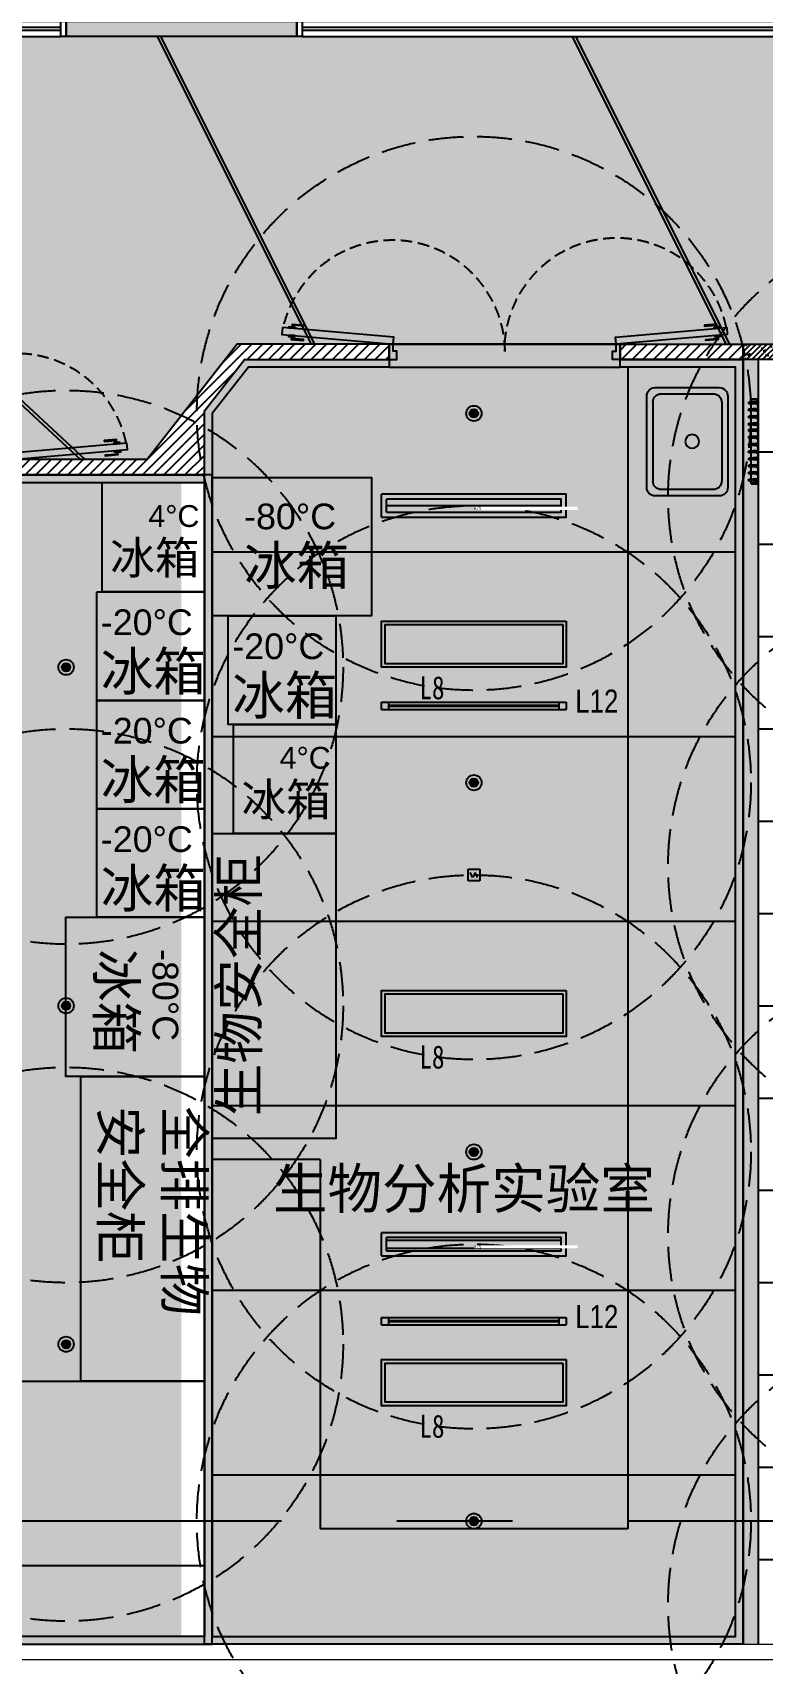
# Model space of a CAD drawing. Header units: millimetres. Extents: x -79903 to 358239, y -413462 to -100990.
# Drawn here: x 4505 to 9246, y -208742 to -198142 of the extents above; entities that cross this region are included whole.
import ezdxf
from ezdxf.enums import TextEntityAlignment as Align

# ---------------------------------------------------------------- set-up
doc = ezdxf.new("R2018")
doc.units = ezdxf.units.MM
doc.header["$LTSCALE"] = 300
for name, pattern in [('CENTER', [2, 1.25, -0.25, 0.25, -0.25]), ('DASH', [0.35, 0.25, -0.1]), ('DASHED', [19.05, 12.7, -6.35]), ('DASHED2', [0.375, 0.25, -0.125])]:
    doc.linetypes.add(name, pattern=pattern)
doc.layers.get('DEFPOINTS').update_dxf_attribs({"color": 250})
for name, color, linetype in [('A—墙体-填充', 8, 'Continuous'), ('A—轴线', 1, 'CENTER'), ('C-LTN-TEXT', 161, 'Continuous'), ('C—平顶—喷淋', 5, 'Continuous'), ('C—平顶—填充01(线状)', 8, 'Continuous'), ('C—平顶—暖通', 47, 'Continuous'), ('C—平顶—灯具', 1, 'Continuous'), ('C—平顶—烟感 温感', 127, 'Continuous'), ('C—平顶—轮廓线', 4, 'Continuous'), ('F—地坪—hatch', 8, 'Continuous'), ('F—地坪—分格', 5, 'Continuous'), ('I—文字—房间名称', 40, 'Continuous'), ('K轲禹-实验家具', 140, 'Continuous'), ('P—平面—门', 1, 'Continuous'), ('P—隔墙—玻璃（到顶）', 4, 'Continuous'), ('P—隔墙—石膏板墙（到顶）', 2, 'Continuous'), ('WALL', 7, 'Continuous')]:
    doc.layers.add(name, color=color, linetype=linetype)
doc.layers.add('Q-11 建筑幕墙', color=60, linetype='Continuous', lineweight=0)
doc.styles.get("Standard").update_dxf_attribs({"font": 'arial.ttf'})
doc.styles.add('黑体', font='simhei.ttf', dxfattribs={"width": 0.8})
pattern_1 = [(45, (0, 0), (-17.6776695, 17.6776695), []), (50, (0, 0), (182.18467, -15.93909), [19.05, -209.55]), (355, (0, 0), (-35.24283, 191.05664), [15.24, -167.64]), (100.451, (15.18, -1.33), (146.9425, 175.11669), [16.19, -178.09]), (46.1842, (0, 50.8), (271.07904, -42.04233), [28.575, -314.325]), (96.6356, (22.6, 47.3), (237.40423, 247.42556), [24.285, -267.135]), (351.184, (0, 50.8), (237.4046, 247.4251), [22.86, -251.46]), (21, (25.4, 38.1), (151.61488, -102.26552), [19.05, -209.55]), (326, (25.4, 38.1), (61.80203, 184.18797), [15.24, -167.64]), (71.4514, (38.03, 29.58), (213.41649, 81.92286), [16.19, -178.09]), (37.5, (0, 0), (3.088603, 84.555039), [0, -165.608, 0, -170.18, 0, -168.275]), (7.5, (0, 0), (66.819663, 100.180575), [0, -97.028, 0, -161.798, 0, -64.135]), (327.5, (-56.64, 0), (135.590595, -5.728744), [0, -63.5, 0, -198.12, 0, -262.89]), (317.5, (-82.04, 0), (148.12918, 25.42649), [0, -82.55, 0, -131.572, 0, -186.69])]
pattern_2 = [(333.435, (350, 475), (-500.00023, 6e-07), [55.9015, -1062.135]), (0, (362.5, 350), (0, 500), [25, -475]), (0, (337.5, 312.5), (0, 500), [75, -425]), (0, (337.5, 50), (0, 500), [75, -425]), (0, (362.5, 87.5), (0, 500), [25, -475]), (333.435, (350, 225), (-500.00023, 6e-07), [55.9015, -1062.135]), (0, (350, 387.5), (0, 500), [50, -450]), (0, (350, 262.5), (0, 500), [50, -450]), (0, (350, 137.5), (0, 500), [50, -450]), (0, (350, 12.5), (0, 500), [50, -450]), (153.435, (312.5, 275), (-500.00023, 6e-07), [55.9015, -1062.135]), (0, (87.5, 275), (0, 500), [75, -425]), (0, (87.5, 25), (0, 500), [75, -425]), (333.435, (100, 175), (-500.00023, 6e-07), [55.9015, -1062.135]), (180, (150, 237.5), (-6e-14, -500), [50, -450]), (180, (150, 112.5), (-6e-14, -500), [50, -450]), (18.4349, (25, 75), (-500.00021, -5e-05), [39.5284, -1541.615]), (0, (112.5, 62.5), (0, 500), [25, -475]), (45, (75, 150), (-500.00015, 0), [35.3554, -671.75]), (18.4349, (25, 200), (-500.00021, -5e-05), [39.5284, -1541.615]), (153.435, (225, 75), (-500.00023, 6e-07), [55.9015, -1062.135]), (153.435, (312.5, 25), (-500.00023, 6e-07), [55.9015, -1062.135]), (45, (150, 150), (0, 500.00015), [35.3554, -671.75]), (153.435, (225, 200), (-500.00023, 6e-07), [55.9015, -1062.135]), (153.435, (312.5, 150), (-500.00023, 6e-07), [55.9015, -1062.135]), (45, (325, 200), (-500.00015, 0), [35.3554, -671.75]), (333.435, (100, 425), (-500.00023, 6e-07), [55.9015, -1062.135]), (180, (150, 487.5), (-6e-14, -500), [50, -450]), (180, (150, 362.5), (-6e-14, -500), [50, -450]), (18.4349, (25, 325), (-500.00021, -5e-05), [39.5284, -1541.615]), (0, (112.5, 312.5), (0, 500), [25, -475]), (45, (75, 400), (-500.00015, 0), [35.3554, -671.75]), (18.4349, (25, 450), (-500.00021, -5e-05), [39.5284, -1541.615]), (153.435, (225, 325), (-500.00023, 6e-07), [55.9015, -1062.135]), (45, (150, 400), (0, 500.00015), [35.3554, -671.75]), (153.435, (312.5, 400), (-500.00023, 6e-07), [55.9015, -1062.135]), (153.435, (225, 450), (-500.00023, 6e-07), [55.9015, -1062.135]), (45, (325, 450), (0, 500.00015), [35.3554, -671.75]), (206.565, (487.5, 50), (-500.00023, -6e-07), [55.9015, -1062.135]), (206.565, (487.5, 175), (-500.00023, -6e-07), [55.9015, -1062.135]), (45, (400, 200), (-500.00015, 0), [35.3554, -671.75]), (206.565, (487.5, 300), (-500.00023, -6e-07), [55.9015, -1062.135]), (206.565, (487.5, 425), (-500.00023, -6e-07), [55.9015, -1062.135]), (45, (400, 450), (0, 500.00015), [35.3554, -671.75])]
pattern_3 = [(0, (14.4, 7.5), (30, 15), [1.2, -28.8]), (90, (7.5, 14.4), (-15, 30), [1.2, -28.8]), (45, (9.3, 19.8), (0, 30), [1.272792, -41.153614]), (45, (19.8, 9.3), (0, 30), [1.272792, -41.153614]), (135, (10.2, 9.3), (-30, 2e-15), [1.272792, -41.153614]), (135, (20.7, 19.8), (-30, 2e-15), [1.272792, -41.153614]), (36.8698977, (10.2, 20.7), (30, 30), [1.5, -148.5]), (36.8698977, (18.6, 8.4), (30, 30), [1.5, -148.5]), (53.1301024, (20.7, 10.2), (-30, -30), [1.5, -148.5]), (53.1301024, (8.4, 18.6), (-30, -30), [1.5, -148.5]), (126.8698976, (9.3, 10.2), (-30, 30), [1.5, -148.5]), (126.8698976, (21.6, 18.6), (-30, 30), [1.5, -148.5]), (143.1301023, (19.8, 20.7), (-30, 30), [1.5, -148.5]), (143.1301023, (11.4, 8.4), (-30, 30), [1.5, -148.5]), (11.3099325, (15.6, 7.5), (29.99999992, 4e-08), [1.529706, -151.44087]), (11.3099325, (12.9, 22.2), (29.99999992, 4e-08), [1.529706, -151.44087]), (78.6900675, (7.5, 15.6), (4e-08, 29.99999992), [1.529706, -151.44087]), (78.6900675, (22.2, 12.9), (4e-08, 29.99999992), [1.529706, -151.44087]), (101.3099325, (22.5, 15.6), (-2e-09, -29.99999972), [1.529706, -151.44087]), (101.3099325, (7.8, 12.9), (-2e-09, -29.99999972), [1.529706, -151.44087]), (168.6900675, (14.4, 7.5), (-29.99999992, 4e-08), [1.529706, -151.44087]), (168.6900675, (17.1, 22.2), (-29.99999992, 4e-08), [1.529706, -151.44087]), (21.8014095, (11.4, 21.6), (59.99999998, 29.99999994), [1.6155494, -159.93939]), (21.8014095, (17.1, 7.8), (59.99999998, 29.99999994), [1.6155494, -159.93939]), (68.1985905, (7.8, 17.1), (-29.99999968, -59.99999933), [1.6155494, -159.93939]), (68.1985905, (21.6, 11.4), (-29.99999968, -59.99999933), [1.6155494, -159.93939]), (111.8014095, (8.4, 11.4), (-29.99999994, 59.99999998), [1.6155494, -159.93939]), (111.8014095, (22.2, 17.1), (-29.99999994, 59.99999998), [1.6155494, -159.93939]), (158.1985905, (12.9, 7.8), (-60.00000002, 29.99999984), [1.6155494, -159.93939]), (158.1985905, (18.6, 21.6), (-60.00000002, 29.99999984), [1.6155494, -159.93939])]

# ---------------------------------------------------------------- blocks, each defined once
blk = doc.blocks.new('*U341')
at = {"color": 4, "ltscale": 0.5}
for points in [[(-17276, 100), (-17226, 100), (-17226, -50), (-17276, -50)], [(-10351, 100), (-10301, 100), (-10301, -50), (-10351, -50)]]:
    blk.add_lwpolyline(points, close=True, dxfattribs=at)
at = {"color": 8, "ltscale": 0.5}
for points in [[(-17226, 100), (-10351, 100)], [(-17226, -50), (-10351, -50)]]:
    blk.add_lwpolyline(points, dxfattribs=at)
at = {"color": 4, "ltscale": 0.5}
for points in [[(-17226, 40), (-10351, 40)], [(-17226, 10), (-10351, 10)]]:
    blk.add_lwpolyline(points, dxfattribs=at)
blk = doc.blocks.new('*U346')
at = {"color": 4, "ltscale": 0.5}
for points in [[(-18274, 100), (-18224, 100), (-18224, -50), (-18274, -50)], [(-16824, 100), (-16774, 100), (-16774, -50), (-16824, -50)]]:
    blk.add_lwpolyline(points, close=True, dxfattribs=at)
at = {"color": 8, "ltscale": 0.5}
for points in [[(-18224, 100), (-16824, 100)], [(-18224, -50), (-16824, -50)]]:
    blk.add_lwpolyline(points, dxfattribs=at)
at = {"color": 4, "ltscale": 0.5}
for points in [[(-18224, 40), (-16824, 40)], [(-18224, 10), (-16824, 10)]]:
    blk.add_lwpolyline(points, dxfattribs=at)
blk = doc.blocks.new('A$Ca394d6af')
at = {"layer": 'P—平面—门', "color": 9, "extrusion": (-5.18804e-09, 9.79804e-09, 1), "elevation": 0}
for points in [[(88, 211), (87, 201), (47, 204), (48, 214)], [(82, 146), (83, 156), (43, 159), (42, 149)]]:
    blk.add_lwpolyline(points, close=True, dxfattribs=at)
for points in [[(68, 212), (69, 231), (69, 231), (149, 224), (148, 217), (76, 223), (75, 212)], [(62, 148), (61, 130), (61, 130), (140, 123), (141, 130), (68, 136), (69, 147)]]:
    blk.add_lwpolyline(points, dxfattribs=at)
at = {"layer": 'P—平面—门', "color": 9, "extrusion": (5.18804e-09, 9.79804e-09, 1), "elevation": 0}
for points in [[(2827, 212), (2825, 231), (2825, 231), (2745, 224), (2746, 217), (2819, 223), (2820, 212)], [(2832, 148), (2834, 130), (2834, 130), (2754, 123), (2754, 130), (2826, 136), (2825, 147)]]:
    blk.add_lwpolyline(points, dxfattribs=at)
for points in [[(2807, 211), (2808, 201), (2847, 204), (2847, 214)], [(2812, 146), (2812, 156), (2851, 159), (2852, 149)]]:
    blk.add_lwpolyline(points, close=True, dxfattribs=at)
at = {"layer": 'P—平面—门', "elevation": 0}
for points in [[(4, 208), (0, 163), (722, 100), (726, 145)], [(2891, 208), (2894, 163), (2172, 100), (2168, 145)]]:
    blk.add_lwpolyline(points, close=True, dxfattribs=at)
at = {"layer": 'P—平面—门', "extrusion": (9.30859e-09, 6.02225e-09, 1), "elevation": 0}
for points in [[(697, 100), (697, 0)], [(697, 0), (747, 0), (747, 55), (722, 55), (722, 100), (697, 100)]]:
    blk.add_lwpolyline(points, dxfattribs=at)
blk.add_lwpolyline([(2197, 100), (2197, 0), (2147, 0), (2147, 55), (2172, 55), (2172, 100)], close=True, dxfattribs=at)
at = {"layer": 'P—平面—门', "color": 251, "linetype": 'DASHED2', "extrusion": (-5.18804e-09, 9.79804e-09, 1)}
blk.add_arc((717, 48, -380905906), 731, 0.5726, 167.3239, dxfattribs=at)
at = {"layer": 'P—平面—门', "color": 251, "linetype": 'DASHED2', "extrusion": (5.18804e-09, 9.79804e-09, 1)}
blk.add_arc((2176, 64, -380905906), 729, 11.4081, 180.6954, dxfattribs=at)
blk = doc.blocks.new('WT444')
for p, q in [((86780, -20402), (86780, -20398)), ((86780, -20402), (87330, -20402)), ((86780, -20447), (86780, -20402)), ((86780, -20447), (86798, -20447)), ((86790, -20406), (86785, -20406)), ((86785, -20406), (86785, -20447)), ((86790, -20402), (86818, -20402)), ((86790, -20407), (86790, -20402)), ((86790, -20407), (86818, -20407)), ((86812, -20407), (86796, -20407)), ((86796, -20407), (86812, -20407)), ((86796, -20407), (86812, -20407)), ((86796, -20407), (86799, -20459)), ((86796, -20407), (86799, -20459)), ((86796, -20407), (86812, -20407)), ((86804, -20407), (86804, -20454)), ((86812, -20407), (86808, -20459)), ((86809, -20447), (86844, -20447)), ((86818, -20402), (86818, -20407)), ((86836, -20402), (86863, -20402)), ((86836, -20402), (86863, -20402)), ((86837, -20407), (86837, -20402)), ((86837, -20407), (86837, -20402)), ((86837, -20407), (86863, -20407)), ((86837, -20407), (86863, -20407)), ((86857, -20407), (86841, -20407)), ((86841, -20407), (86857, -20407)), ((86841, -20407), (86857, -20407)), ((86841, -20407), (86857, -20407)), ((86857, -20407), (86841, -20407)), ((86841, -20407), (86857, -20407)), ((86841, -20407), (86857, -20407)), ((86841, -20407), (86857, -20407)), ((86842, -20407), (86845, -20459)), ((86842, -20407), (86845, -20459)), ((86842, -20407), (86845, -20459)), ((86842, -20407), (86845, -20459)), ((86850, -20407), (86850, -20454)), ((86850, -20407), (86850, -20454)), ((86858, -20407), (86855, -20459)), ((86858, -20407), (86855, -20459)), ((86858, -20407), (86855, -20459)), ((86858, -20407), (86855, -20459)), ((86856, -20447), (86890, -20447)), ((86863, -20402), (86863, -20407)), ((86863, -20402), (86863, -20407)), ((86883, -20402), (86910, -20402)), ((86883, -20407), (86883, -20402)), ((86883, -20407), (86910, -20407)), ((86904, -20407), (86888, -20407)), ((86888, -20407), (86904, -20407)), ((86888, -20407), (86904, -20407)), ((86888, -20407), (86891, -20459)), ((86888, -20407), (86891, -20459)), ((86888, -20407), (86904, -20407)), ((86896, -20407), (86896, -20454)), ((86904, -20407), (86901, -20459)), ((86902, -20447), (86937, -20447)), ((86910, -20402), (86910, -20407)), ((86929, -20402), (86957, -20402)), ((86929, -20407), (86929, -20402)), ((86929, -20402), (86957, -20402)), ((86929, -20407), (86929, -20402)), ((86929, -20407), (86957, -20407)), ((86929, -20407), (86957, -20407)), ((86951, -20407), (86935, -20407)), ((86935, -20407), (86951, -20407)), ((86935, -20407), (86951, -20407)), ((86935, -20407), (86938, -20459)), ((86935, -20407), (86938, -20459)), ((86935, -20407), (86951, -20407)), ((86951, -20407), (86935, -20407)), ((86935, -20407), (86951, -20407)), ((86935, -20407), (86951, -20407)), ((86935, -20407), (86938, -20459)), ((86935, -20407), (86938, -20459)), ((86935, -20407), (86951, -20407)), ((86943, -20407), (86943, -20454)), ((86943, -20407), (86943, -20454)), ((86951, -20407), (86947, -20459)), ((86951, -20407), (86947, -20459)), ((86951, -20407), (86947, -20459)), ((86951, -20407), (86947, -20459)), ((86948, -20447), (86983, -20447)), ((86957, -20402), (86957, -20407)), ((86957, -20402), (86957, -20407)), ((86975, -20402), (87002, -20402)), ((86975, -20407), (86975, -20402)), ((86975, -20407), (87002, -20407)), ((86997, -20407), (86981, -20407)), ((86981, -20407), (86997, -20407)), ((86981, -20407), (86997, -20407)), ((86981, -20407), (86984, -20459)), ((86981, -20407), (86984, -20459)), ((86981, -20407), (86997, -20407)), ((86989, -20407), (86989, -20454)), ((86997, -20407), (86993, -20459)), ((86994, -20447), (87029, -20447)), ((87002, -20402), (87002, -20407)), ((87021, -20402), (87049, -20402)), ((87021, -20407), (87021, -20402)), ((87021, -20402), (87049, -20402)), ((87021, -20407), (87021, -20402)), ((87021, -20407), (87049, -20407)), ((87021, -20407), (87049, -20407)), ((87043, -20407), (87027, -20407)), ((87027, -20407), (87043, -20407)), ((87027, -20407), (87043, -20407)), ((87027, -20407), (87030, -20459)), ((87027, -20407), (87030, -20459)), ((87027, -20407), (87043, -20407)), ((87043, -20407), (87027, -20407)), ((87027, -20407), (87043, -20407)), ((87027, -20407), (87043, -20407)), ((87027, -20407), (87030, -20459)), ((87027, -20407), (87030, -20459)), ((87027, -20407), (87043, -20407)), ((87035, -20407), (87035, -20454)), ((87035, -20407), (87035, -20454)), ((87043, -20407), (87040, -20459)), ((87041, -20447), (87076, -20447)), ((87049, -20402), (87049, -20407)), ((87049, -20402), (87049, -20407)), ((87068, -20402), (87096, -20402)), ((87068, -20407), (87068, -20402)), ((87068, -20407), (87096, -20407)), ((87090, -20407), (87074, -20407)), ((87074, -20407), (87090, -20407)), ((87074, -20407), (87090, -20407)), ((87074, -20407), (87077, -20459)), ((87074, -20407), (87077, -20459)), ((87074, -20407), (87090, -20407)), ((87082, -20407), (87082, -20454)), ((87090, -20407), (87087, -20459)), ((87087, -20447), (87123, -20447)), ((87096, -20402), (87096, -20407)), ((87115, -20402), (87142, -20402)), ((87115, -20407), (87115, -20402)), ((87115, -20402), (87142, -20402)), ((87115, -20407), (87115, -20402)), ((87115, -20407), (87142, -20407)), ((87115, -20407), (87142, -20407)), ((87136, -20407), (87120, -20407)), ((87120, -20407), (87136, -20407)), ((87120, -20407), (87136, -20407)), ((87120, -20407), (87123, -20459)), ((87120, -20407), (87123, -20459)), ((87120, -20407), (87136, -20407)), ((87136, -20407), (87120, -20407)), ((87120, -20407), (87136, -20407)), ((87120, -20407), (87136, -20407)), ((87120, -20407), (87123, -20459)), ((87120, -20407), (87123, -20459)), ((87120, -20407), (87136, -20407)), ((87128, -20407), (87128, -20454)), ((87128, -20407), (87128, -20454)), ((87136, -20407), (87133, -20459)), ((87134, -20447), (87162, -20447)), ((87142, -20402), (87142, -20407)), ((87142, -20402), (87142, -20407)), ((87154, -20402), (87182, -20402)), ((87154, -20407), (87154, -20402)), ((87154, -20407), (87182, -20407)), ((87176, -20407), (87160, -20407)), ((87160, -20407), (87176, -20407)), ((87160, -20407), (87176, -20407)), ((87160, -20407), (87163, -20459)), ((87160, -20407), (87163, -20459)), ((87160, -20407), (87176, -20407)), ((87168, -20407), (87168, -20454)), ((87176, -20407), (87173, -20459)), ((87176, -20407), (87173, -20459)), ((87174, -20447), (87209, -20447)), ((87182, -20402), (87182, -20407)), ((87201, -20402), (87228, -20402)), ((87201, -20407), (87201, -20402)), ((87201, -20402), (87228, -20402)), ((87201, -20407), (87201, -20402)), ((87201, -20407), (87228, -20407)), ((87201, -20407), (87228, -20407)), ((87223, -20407), (87207, -20407)), ((87207, -20407), (87223, -20407)), ((87207, -20407), (87223, -20407)), ((87207, -20407), (87210, -20459)), ((87207, -20407), (87210, -20459)), ((87207, -20407), (87223, -20407)), ((87223, -20407), (87207, -20407)), ((87207, -20407), (87223, -20407)), ((87207, -20407), (87223, -20407)), ((87207, -20407), (87210, -20459)), ((87207, -20407), (87210, -20459)), ((87207, -20407), (87223, -20407)), ((87215, -20407), (87215, -20454)), ((87215, -20407), (87215, -20454)), ((87223, -20407), (87219, -20459)), ((87220, -20447), (87256, -20447)), ((87228, -20402), (87228, -20407)), ((87228, -20402), (87228, -20407)), ((87248, -20402), (87275, -20402)), ((87248, -20407), (87248, -20402)), ((87248, -20407), (87275, -20407)), ((87270, -20407), (87253, -20407)), ((87253, -20407), (87270, -20407)), ((87253, -20407), (87270, -20407)), ((87253, -20407), (87256, -20459)), ((87253, -20407), (87256, -20459)), ((87253, -20407), (87270, -20407)), ((87262, -20407), (87262, -20454)), ((87270, -20407), (87266, -20459)), ((87267, -20447), (87299, -20447)), ((87275, -20402), (87275, -20407)), ((87292, -20402), (87320, -20402)), ((87292, -20407), (87292, -20402)), ((87292, -20402), (87320, -20402)), ((87292, -20407), (87292, -20402)), ((87292, -20407), (87320, -20407)), ((87292, -20407), (87320, -20407)), ((87313, -20407), (87297, -20407)), ((87297, -20407), (87313, -20407)), ((87297, -20407), (87313, -20407)), ((87297, -20407), (87300, -20459)), ((87297, -20407), (87300, -20459)), ((87297, -20407), (87313, -20407)), ((87313, -20407), (87297, -20407)), ((87297, -20407), (87313, -20407)), ((87297, -20407), (87313, -20407)), ((87297, -20407), (87300, -20459)), ((87297, -20407), (87300, -20459)), ((87297, -20407), (87313, -20407)), ((87305, -20407), (87305, -20454)), ((87305, -20407), (87305, -20454)), ((87313, -20407), (87310, -20459)), ((87311, -20447), (87330, -20447)), ((87320, -20402), (87320, -20407)), ((87320, -20402), (87320, -20407)), ((87320, -20406), (87325, -20406)), ((87325, -20406), (87325, -20447)), ((87330, -20398), (87330, -20447))]:
    blk.add_line(p, q)
for centre in [(86804, -20459), (86850, -20459), (86850, -20459), (86896, -20459), (86942, -20459), (86942, -20459), (86988, -20459), (87035, -20459), (87035, -20459), (87082, -20459), (87128, -20459), (87128, -20459), (87168, -20459), (87214, -20459), (87214, -20459), (87261, -20459), (87305, -20459), (87305, -20459)]:
    blk.add_circle(centre, 4.83)
for centre in [(86804, -20459), (86850, -20459), (86850, -20459), (86896, -20459), (86942, -20459), (86942, -20459), (86988, -20459), (87035, -20459), (87035, -20459), (87082, -20459), (87128, -20459), (87128, -20459), (87168, -20459), (87214, -20459), (87214, -20459), (87261, -20459), (87305, -20459), (87305, -20459)]:
    blk.add_arc(centre, 4.83, 180, 0)
blk = doc.blocks.new('SYL12063194')
blk.add_lwpolyline([(0, 803), (1981, 803), (1981, 0), (0, 0)], close=True)
at = {"insert": (144, 756), "char_height": 250, "attachment_point": 1}
blk.add_mtext_dynamic_manual_height_columns('生物安全柜', width=2292.07, gutter_width=1000, heights=[0], dxfattribs=at)
blk = doc.blocks.new('SYL12060000')
blk.add_lwpolyline([(0, 900), (1035, 900), (1035, 0), (0, 0)], close=True)
at = {"insert": (207, 175), "char_height": 250, "attachment_point": 7}
blk.add_mtext_dynamic_manual_height_columns('{\\H0.66667x;-80%%DC}冰箱', width=887.01, gutter_width=1000, heights=[0], dxfattribs=at)
blk = doc.blocks.new('SYL12063467')
blk.add_lwpolyline([(0, 705), (700, 705), (700, 0), (0, 0)], close=True)
at = {"insert": (27, 36), "char_height": 250, "attachment_point": 7}
blk.add_mtext_dynamic_manual_height_columns('{\\H0.66667x;-20%%DC}冰箱', width=688.08, gutter_width=1000, heights=[0], dxfattribs=at)
blk = doc.blocks.new('SYL12068265')
blk.add_lwpolyline([(51, 710), (716, 710), (716, 0), (51, 0)], close=True)
at = {"insert": (683, 92), "char_height": 212.5, "attachment_point": 9}
blk.add_mtext_dynamic_manual_height_columns('{\\H0.66667x;4%%DC\\P\\fSimSun|b0|i0|c134|p2;\\H1.49999x;冰箱}', width=683.3, gutter_width=0, heights=[1020], dxfattribs=at)
blk = doc.blocks.new('SYL12069614')
blk.add_lwpolyline([(0, 803), (1981, 803), (1981, 0), (0, 0)], close=True)
at = {"insert": (192, 797), "char_height": 250, "attachment_point": 1}
blk.add_mtext_dynamic_manual_height_columns('全排生物安全柜', width=1515.86, gutter_width=1000, heights=[0], dxfattribs=at)
blk = doc.blocks.new('pen lin')
at = {"layer": 'C—平顶—喷淋'}
blk.add_hatch(color=8, dxfattribs=at).paths.add_polyline_path([(-27.5, 0, 1), (27.5, 0, 1)])
for radius in [50, 27.5]:
    blk.add_circle((0, 0), radius, dxfattribs=at)
at = {"layer": 'DEFPOINTS', "color": 251, "linetype": 'DASH', "ltscale": 3}
blk.add_circle((0, 0), 1800, dxfattribs=at)
blk = doc.blocks.new('smoker')
at = {"layer": 'C—平顶—烟感 温感'}
for p, q in [((-74, -74), (-74, 74)), ((-74, 74), (74, 74)), ((-15, -30), (-45, 30)), ((15, 30), (-15, -30)), ((45, -30), (15, 30)), ((74, 74), (74, -74)), ((74, -74), (-74, -74))]:
    blk.add_line(p, q, dxfattribs=at)
blk = doc.blocks.new('A$Ca69c63b6')
at = {"layer": 'K轲禹-实验家具'}
for p, q in [((0, 590, 0), (0, 69, 0)), ((50, 540, 0), (50, 119, 0)), ((811, 659, 0), (69, 659, 0)), ((119, 609, 0), (760, 609, 0)), ((829, 119, 0), (829, 540, 0)), ((880, 69, 0), (880, 590, 0)), ((69, 0, 0), (811, 0, 0)), ((119, 50, 0), (760, 50, 0))]:
    blk.add_line(p, q, dxfattribs=at)
blk.add_circle((437, 290, 0), 56.2, dxfattribs=at)
for centre, start, end in [((69, 590, 0), 90, 180), ((119, 540, 0), 90, 180), ((760, 540, 0), 0, 90), ((811, 590, 0), 0, 90), ((69, 69, 0), 180, 270), ((119, 119, 0), 180, 270), ((760, 119, 0), 270, 0), ((811, 69, 0), 270, 0)]:
    blk.add_arc(centre, 68.8, start, end, dxfattribs=at)
blk = doc.blocks.new('*U389')
h = blk.add_hatch(color=251)
h.dxf.hatch_style = 1
h.set_gradient(color1=(91, 91, 91), one_color=1, tint=1, name='SPHERICAL')
h.paths.add_polyline_path([(785, 185), (785, 15), (15, 15), (15, 185)])
for points in [[(800, 200), (800, 0), (0, 0), (0, 200)], [(785, 185), (785, 15), (15, 15), (15, 185)]]:
    blk.add_lwpolyline(points, close=True)
at = {"layer": 'C—平顶—灯具', "style": '黑体', "width": 0.8}
blk.add_text('L8', height=100, dxfattribs=at).set_placement((218.3, -88.6, 117.7), align=Align.MIDDLE_CENTER)
blk = doc.blocks.new('*U385')
at = {"linetype": 'DASHED', "ltscale": 5}
h = blk.add_hatch(dxfattribs=at)
h.set_pattern_fill('ANSI31', color=250, scale=8, angle=315, style=0)
h.set_pattern_definition([(0, (483.662, 4e-11), (9e-15, 25.4), [])])
h.paths.add_polyline_path([(16.1, 58.9), (16.1, 16.1), (583.9, 16.1), (583.9, 58.9)])
blk.add_line((0, 75), (0, 0))
at = {"color": 251}
blk.add_line((16.1, 58.9), (16.1, 16.1), dxfattribs=at)
blk.add_lwpolyline([(0, 75), (600, 75), (600, 0), (0, 0)])
blk.add_lwpolyline([(0, 75), (600, 75), (600, 0), (0, 0)])
blk.add_lwpolyline([(16.1, 58.9), (583.9, 58.9), (583.9, 16.1), (16.1, 16.1)], dxfattribs=at)
blk.add_lwpolyline([(16.1, 58.9), (583.9, 58.9), (583.9, 16.1), (16.1, 16.1)], dxfattribs=at)
at = {"lineweight": 30, "flags": 104}
blk.add_attdef('A/S', text='', height=40, dxfattribs=at).set_placement((633.2, 76.2), align=Align.MIDDLE_CENTER)
blk = doc.blocks.new('*U387')
at = {"ltscale": 1000}
for p, q in [((-1250, 50), (0, 50)), ((-1250, 0), (-1250, 50)), ((-1250, 0), (0, 0)), ((-1200, 0), (-1200, 50)), ((-50, 50), (-50, 0)), ((0, 50), (0, 0))]:
    blk.add_line(p, q, dxfattribs=at)
at = {"linetype": 'CENTER', "ltscale": 0.01, "const_width": 20}
blk.add_lwpolyline([(-1200, 25), (-50, 25)], dxfattribs=at)
at = {"layer": 'C-LTN-TEXT', "width": 0.8}
blk.add_attdef('灯具', (114, 183), '', height=200, dxfattribs=at)
blk = doc.blocks.new('A$C5AE9663F')
at = {"layer": 'A—轴线', "color": 24, "linetype": 'CENTER', "ltscale": 10}
blk.add_line((29900, 0), (-4400, 0), dxfattribs=at)

msp = doc.modelspace()

# ---------------------------------------------------------------- hatches: boundary and pattern name
at = {"layer": 'A—墙体-填充'}
h = msp.add_hatch(dxfattribs=at)
h.set_pattern_fill('ANSI31', color=8, scale=30.8571, style=0)
h.set_pattern_definition([(45, (0, 0), (-34.638083, 34.638083), [])])
edge = h.paths.add_edge_path()
edge.add_line((5621.959, -200995.272), (5621.959, -200601.428))
edge.add_line((5621.959, -200601.428), (5882.405, -200267.447))
edge.add_line((5882.405, -200267.447), (6821.959, -200267.447))
edge.add_line((6821.959, -200267.447), (6821.959, -200167.447))
edge.add_line((6821.959, -200167.447), (5833.575, -200167.447))
edge.add_line((5833.575, -200167.447), (5248.71, -200917.447))
edge.add_line((5248.71, -200917.447), (4421.959, -200917.447))
edge.add_line((4421.959, -200917.447), (4421.959, -201017.447))
edge.add_line((4421.959, -201017.447), (5521.959, -201017.447))
edge.add_line((5521.959, -201017.447), (5621.959, -201017.447))
h = msp.add_hatch(dxfattribs=at)
h.set_pattern_fill('ANSI31', color=8, scale=30.8571, style=0)
h.set_pattern_definition([(45, (-1100, 0), (-34.638083, 34.638083), [])])
h.paths.add_polyline_path([(9121.959, -200267.447), (8321.959, -200267.447), (8321.959, -200167.447), (9121.959, -200167.447)])
h = msp.add_hatch(dxfattribs=at)
h.set_pattern_fill('A-剖面线2', color=256)
h.set_pattern_definition(pattern_1)
h.paths.add_polyline_path([(10221.959, -200267.447), (9121.959, -200267.447), (9121.959, -200167.447), (10221.959, -200167.447)])
h = msp.add_hatch(dxfattribs=at)
h.set_pattern_fill('A-剖面线2', color=256)
h.set_pattern_definition(pattern_1)
h.paths.add_polyline_path([(9121.959, -200267.447), (9221.959, -200267.447), (9221.959, -208617.447), (9121.959, -208617.447)])
at = {"layer": 'C—平顶—填充01(线状)'}
h = msp.add_hatch(dxfattribs=at)
h.set_pattern_fill('_USER', color=256, scale=1200, pattern_type=0)
h.set_pattern_definition([(0, (9072, -200317.4), (0, 1200), [])])
h.paths.add_polyline_path([(5906.82, -200317.447), (5671.959, -200618.619), (5671.959, -208567.447), (9071.959, -208567.447), (9071.959, -200317.447)])
h = msp.add_hatch(dxfattribs=at)
h.set_pattern_fill('_USER', color=256, scale=600, double=1, pattern_type=0)
h.set_pattern_definition([(0, (11321.96, -200267.45), (0, 600), []), (90, (11321.96, -200267.45), (-600, 4e-14), [])])
h.paths.add_polyline_path([(9221.959, -200267.447), (11321.959, -200267.447), (11321.959, -208617.447), (9221.959, -208617.447)])
h = msp.add_hatch(dxfattribs=at)
h.set_pattern_fill('_USER', color=256, scale=1200, angle=90, pattern_type=0)
h.set_pattern_definition([(90, (5622, -201067.4), (-1200, 7e-14), [])])
h.paths.add_polyline_path([(-5778.041, -201067.447), (5621.959, -201067.447), (5621.959, -208567.447), (3771.959, -208567.447), (3771.959, -207417.447), (3071.959, -207417.447), (3071.959, -207867.447), (-5428.041, -207867.447), (-5428.041, -207417.447), (-5778.041, -207417.447)])
at = {"layer": 'F—地坪—hatch'}
h = msp.add_hatch(dxfattribs=at)
h.set_pattern_fill('AR-SAND', color=251, scale=100)
h.set_pattern_definition([(37.5, (0, 0), (-8.00016, 244.70662), [0, -193.04, 0, -215.9, 0, -206.375]), (7.5, (0, 0), (224.76164, 358.41255), [0, -104.14, 0, -173.99, 0, -66.675]), (327.5, (-156.2, 0), (395.49619, 0.7186), [0, -63.5, 0, -228.6, 0, -298.45]), (317.5, (-156.2, 0), (381.7782, 111.46466), [0, -31.75, 0, -149.86, 0, -171.45])])
h.paths.add_polyline_path([(21871.959, -198667.447), (21871.959, -198167.447), (18221.959, -198167.447), (16521.959, -198167.447), (15721.959, -198167.447), (15721.959, -197517.447), (14221.959, -197517.447), (14221.959, -198167.447), (14068.733, -198167.447), (13870.346, -198511.063), (13691.076, -198200.558), (13646.358, -198211.79), (13473.572, -198511.063), (13275.185, -198167.447), (12321.959, -198167.447), (12288.626, -198167.447), (6255.293, -198167.447), (6221.959, -198167.447), (6221.959, -198067.447), (4721.959, -198067.447), (4721.959, -198167.447), (4688.626, -198167.447), (3755.293, -198167.447), (3721.959, -198167.447), (3721.959, -199167.447), (3721.959, -199417.447), (-528.041, -199417.447), (-528.041, -199517.447), (-528.041, -200717.447), (-528.041, -200917.447), (2921.959, -200917.447), (4421.959, -200917.447), (5248.71, -200917.447), (5833.575, -200167.447), (6821.959, -200167.447), (8321.959, -200167.447), (10221.959, -200167.447), (11221.959, -200167.447), (12321.959, -200167.447), (13321.959, -200167.447), (13571.959, -200167.447), (14571.959, -200167.447), (15771.959, -200167.447), (18371.959, -200167.447), (19371.959, -200167.447), (19371.959, -200167.447), (21871.959, -200167.447), (21871.959, -199667.447)])
h = msp.add_hatch(dxfattribs=at)
h.set_pattern_fill('B042', color=251, scale=500, pattern_type=2)
h.set_pattern_definition(pattern_2)
h.paths.add_polyline_path([(5906.82, -200317.447), (5671.959, -200618.619), (5671.959, -208567.447), (9071.959, -208567.447), (9071.959, -200317.447), (8321.959, -200317.447), (8321.959, -200167.447), (6821.959, -200167.447), (6821.959, -200317.447)])
h = msp.add_hatch(dxfattribs=at)
h.set_pattern_fill('B042', color=251, scale=500, pattern_type=2)
h.set_pattern_definition(pattern_2)
h.paths.add_polyline_path([(-5778.041, -201067.447), (2921.959, -201067.447), (2921.959, -200917.447), (4421.959, -200917.447), (4421.959, -201067.447), (5471.959, -201067.447), (5471.959, -208567.447), (3771.959, -208567.447), (3771.959, -207417.447), (3071.959, -207417.447), (3071.959, -207867.447), (-5428.041, -207867.447), (-5428.041, -207417.447), (-5778.041, -207417.447)])
at = {"layer": 'P—隔墙—石膏板墙（到顶）'}
h = msp.add_hatch(dxfattribs=at)
h.set_pattern_fill('圆形花纹', color=251, scale=10)
h.set_pattern_definition(pattern_3)
h.paths.add_polyline_path([(6821.959, -200267.447), (6821.959, -200317.447), (5906.82, -200317.447), (5671.959, -200618.619), (5671.959, -208567.447), (9071.959, -208567.447), (9071.959, -200317.447), (8321.959, -200317.447), (8321.959, -200267.447), (9121.959, -200267.447), (9121.959, -208617.447), (5621.959, -208617.447), (5621.959, -200601.428), (5882.405, -200267.447)])
h = msp.add_hatch(dxfattribs=at)
h.set_pattern_fill('HEX', color=251, scale=10)
h.set_pattern_definition([(0, (0, 27667.863), (0, 16.49778), [9.525, -19.05]), (120, (0, 27667.863), (-14.2874966, -8.24889), [9.525, -19.05]), (60, (9.525, 27667.863), (-14.2874966, 8.24889), [9.525, -19.05])])
h.paths.add_polyline_path([(5621.959, -201013.229), (4421.959, -201017.447), (4421.959, -201067.447), (5621.959, -201067.447), (5621.959, -208567.447), (3771.959, -208567.447), (3771.959, -207417.447), (3071.959, -207417.447), (3071.959, -207867.447), (-5428.041, -207867.447), (-5428.041, -207417.447), (-5778.041, -207417.447), (-5778.041, -201067.447), (2921.959, -201067.447), (2921.959, -201017.447), (-5828.041, -201017.447), (-5828.041, -207467.447), (-5478.041, -207467.447), (-5478.041, -207917.447), (3121.959, -207917.447), (3121.959, -207467.447), (3721.959, -207467.447), (3721.959, -208617.447), (5621.959, -208613.229)])
h = msp.add_hatch(dxfattribs=at)
h.set_pattern_fill('圆形花纹', color=251, scale=10)
h.set_pattern_definition(pattern_3)
h.paths.add_polyline_path([(2921.959, -201017.447), (-5828.041, -201017.447), (-5828.041, -207467.447), (-5478.041, -207467.447), (-5478.041, -207917.447), (3121.959, -207917.447), (3121.959, -207467.447), (3721.959, -207467.447), (3721.959, -208617.447), (5671.959, -208617.447), (5671.959, -201017.447), (4421.959, -201017.447), (4421.959, -201067.447), (5621.959, -201067.447), (5621.959, -208567.447), (3771.959, -208567.447), (3771.959, -207417.447), (3071.959, -207417.447), (3071.959, -207867.447), (-5428.041, -207867.447), (-5428.041, -207417.447), (-5778.041, -207417.447), (-5778.041, -201067.447), (2921.959, -201067.447)])
h = msp.add_hatch(dxfattribs=at)
h.set_pattern_fill('圆形花纹', color=251, scale=10)
h.set_pattern_definition(pattern_3)
h.paths.add_polyline_path([(2921.959, -201017.447), (-5828.041, -201017.447), (-5828.041, -207467.447), (-5478.041, -207467.447), (-5478.041, -207917.447), (3121.959, -207917.447), (3121.959, -207467.447), (3721.959, -207467.447), (3721.959, -208617.447), (5671.959, -208617.447), (5671.959, -201017.447), (4421.959, -201017.447), (4421.959, -201067.447), (5621.959, -201067.447), (5621.959, -208567.447), (3771.959, -208567.447), (3771.959, -207417.447), (3071.959, -207417.447), (3071.959, -207867.447), (-5428.041, -207867.447), (-5428.041, -207417.447), (-5778.041, -207417.447), (-5778.041, -201067.447), (2921.959, -201067.447)])

# ---------------------------------------------------------------- linework, layer by layer
at = {"layer": 'C—平顶—灯具'}
for p, q in [((6317.152, -200167.447), (5317.152, -198167.447)), ((6337.767, -200167.447), (5337.767, -198167.447)), ((9011.959, -200167.447, 0), (8011.959, -198167.447, 0)), ((9034.32, -200167.447, 0), (8034.32, -198167.447, 0)), ((3202.587, -199417.447), (4815.962, -200917.447)), ((3231.959, -199417.447), (4845.335, -200917.447))]:
    msp.add_line(p, q, dxfattribs=at)
at = {"layer": 'C—平顶—轮廓线'}
for points in [[(4721.959, -198067.447), (6221.959, -198067.447), (6221.959, -198167.447), (4721.959, -198167.447)], [(6821.959, -200317.447), (8321.959, -200317.447), (8321.959, -200167.447), (6821.959, -200167.447)]]:
    msp.add_lwpolyline(points, close=True, dxfattribs=at)
at = {"layer": 'F—地坪—分格'}
msp.add_line((6821.959, -200167.447), (8321.959, -200167.447, 0), dxfattribs=at)
at = {"layer": 'K轲禹-实验家具'}
for p, q in [((8371.959, -200317.447), (8371.959, -207867.447)), ((6372.405, -205467.447), (5671.959, -205467.447)), ((6372.405, -205467.447), (6372.405, -207867.447)), ((8371.959, -207867.447), (6372.405, -207867.447))]:
    msp.add_line(p, q, dxfattribs=at)
msp.add_lwpolyline([(4420.872, -206908.447), (5620.872, -206908.447), (5620.872, -208108.447), (4420.872, -208108.447)], close=True, dxfattribs=at)
at = {"layer": 'P—隔墙—石膏板墙（到顶）'}
for p, q in [((9121.959, -200267.447), (9121.959, -200167.447)), ((9121.959, -208617.447), (9121.959, -200267.447)), ((9221.959, -208617.447), (9221.959, -200267.447))]:
    msp.add_line(p, q, dxfattribs=at)
msp.add_lwpolyline([(5621.959, -201017.447), (5621.959, -200601.428), (5882.405, -200267.447), (6821.959, -200267.447), (6821.959, -200167.447), (5833.575, -200167.447), (5248.71, -200917.447), (4421.959, -200917.447), (4421.959, -201017.447), (5521.959, -201017.447), (5521.959, -201017.447), (5621.959, -201017.447)], dxfattribs=at)
at = {"layer": 'P—隔墙—石膏板墙（到顶）', "elevation": 0}
msp.add_lwpolyline([(10221.959, -200267.447), (8321.959, -200267.447), (8321.959, -200167.447), (10221.959, -200167.447)], close=True, dxfattribs=at)
at = {"layer": 'Q-11 建筑幕墙', "color": 4}
for p, q in [((3321.959, -208617.447), (21921.959, -208617.447)), ((3221.959, -208717.447), (22021.959, -208717.447))]:
    msp.add_line(p, q, dxfattribs=at)
at = {"layer": 'WALL', "color": 5}
msp.add_lwpolyline([(6821.959, -200267.447), (6821.959, -200317.447), (5906.82, -200317.447), (5671.959, -200618.619), (5671.959, -208567.447), (9071.959, -208567.447), (9071.959, -200317.447), (8321.959, -200317.447), (8321.959, -200267.447), (9121.959, -200267.447), (9121.959, -208617.447), (5621.959, -208617.447), (5621.959, -200601.428), (5882.405, -200267.447), (6821.959, -200267.447)], dxfattribs=at)
msp.add_lwpolyline([(2921.959, -201017.447), (-5828.041, -201017.447), (-5828.041, -207467.447), (-5478.041, -207467.447), (-5478.041, -207917.447), (3121.959, -207917.447), (3121.959, -207467.447), (3721.959, -207467.447), (3721.959, -208617.447), (5671.959, -208617.447), (5671.959, -201017.447), (4421.959, -201017.447), (4421.959, -201067.447), (5621.959, -201067.447), (5621.959, -208567.447), (3771.959, -208567.447), (3771.959, -207417.447), (3071.959, -207417.447), (3071.959, -207867.447), (-5428.041, -207867.447), (-5428.041, -207417.447), (-5778.041, -207417.447), (-5778.041, -201067.447), (2921.959, -201067.447)], close=True, dxfattribs=at)

# ---------------------------------------------------------------- block references
at = {"layer": 'A—轴线'}
msp.add_blockref('A$C5AE9663F', (-5778.039, -207817.44), dxfattribs=at)
at = {"layer": 'C—平顶—喷淋'}
for p in [(7371.959, -200617.447), (10434.116, -201158.703), (4721.959, -202267.447), (7371.959, -203017.447), (10434.116, -203558.703), (4721.959, -204467.447), (7371.959, -205417.447), (10434.116, -205958.703), (4721.959, -206667.447), (7371.959, -207817.447), (10434.116, -208358.703)]:
    msp.add_blockref('pen lin', p, dxfattribs=at)
at = {"layer": 'C—平顶—暖通', "color": 251}
ref = msp.add_blockref('*U385', (6771.959, -201142.447), dxfattribs=dict(at, xscale=-2.000000025903251, yscale=2.000000025903251, zscale=2.000000025903251, rotation=180))
lines = msp.add_mtext('A/S', dxfattribs={"layer": '0', "insert": (7371.959, -201223.794), "char_height": 20.6767, "width": 674.95881, "attachment_point": 1, "bg_fill": 3, "box_fill_scale": 1, "bg_fill_color": 256, "bg_fill_transparency": 0})
ref.add_attrib('A/S', '', (7371.959, -201223.794), dxfattribs={"flags": 104}).embed_mtext(lines)
ref = msp.add_blockref('*U385', (6771.959, -205942.447), dxfattribs=dict(at, xscale=-2.000000025903251, yscale=2.000000025903251, zscale=2.000000025903251, rotation=180))
lines = msp.add_mtext('R/S', dxfattribs={"layer": '0', "insert": (7371.959, -206023.794), "char_height": 20.6767, "width": 674.95881, "attachment_point": 1, "bg_fill": 3, "box_fill_scale": 1, "bg_fill_color": 256, "bg_fill_transparency": 0})
ref.add_attrib('A/S', '', (7371.959, -206023.794), dxfattribs={"flags": 104}).embed_mtext(lines)
at = {"layer": 'C—平顶—灯具', "color": 1, "xscale": 1.5, "yscale": 1.5, "zscale": 1.5}
for p in [(6771.959, -202267.447), (6771.959, -204667.447), (6771.959, -207067.447)]:
    msp.add_blockref('*U389', p, dxfattribs=at)
at = {"layer": 'C—平顶—灯具', "color": 1}
ref = msp.add_blockref('*U387', (7971.959, -202541.447), dxfattribs=dict(at, xscale=0.96, yscale=0.96, zscale=0.96))
ref.add_attrib('灯具', 'L12', (8031.001, -202562.523), dxfattribs={"height": 150, "width": 0.8})
ref = msp.add_blockref('*U387', (7971.959, -206541.447), dxfattribs=dict(at, xscale=0.96, yscale=0.96, zscale=0.96))
ref.add_attrib('灯具', 'L12', (8031.001, -206562.523), dxfattribs={"height": 150, "width": 0.8})
at = {"layer": 'C—平顶—烟感 温感', "xscale": 0.5172413793103449, "yscale": 0.5172413793103449, "zscale": 0.5172413793103449}
msp.add_blockref('smoker', (7371.959, -203617.447), dxfattribs=at)
at = {"layer": 'K轲禹-实验家具', "xscale": -0.8, "yscale": 0.8, "zscale": 0.8, "rotation": 90}
msp.add_blockref('A$Ca69c63b6', (9021.959, -200449.772, -0.002), dxfattribs=at)
at = {"layer": 'K轲禹-实验家具', "xscale": -1, "rotation": 270}
msp.add_blockref('WT444', (29620.151, -287855.282), dxfattribs=at)
at = {"layer": 'K轲禹-实验家具'}
for name, p in [('SYL12068265', (4905.683, -201777.447)), ('SYL12060000', (5671.959, -201933.765)), ('SYL12063467', (4920.872, -202482.447)), ('SYL12063467', (5774.959, -202638.765)), ('SYL12063467', (4920.872, -203187.447)), ('SYL12068265', (5758.683, -203348.765)), ('SYL12063467', (4920.872, -203892.447))]:
    msp.add_blockref(name, p, dxfattribs=at)
for name, p, rotation in [('SYL12063194', (6474.959, -205329.765), 90), ('SYL12060000', (4720.872, -203892.447), 270), ('SYL12069614', (4817.872, -204927.447), 270)]:
    msp.add_blockref(name, p, dxfattribs=dict(at, rotation=rotation))
at = {"layer": 'P—平面—门'}
for p in [(6124.719, -200267.447, 0), (2224.719, -201017.447, 0)]:
    msp.add_blockref('A$Ca394d6af', p, dxfattribs=at)
at = {"layer": 'P—隔墙—玻璃（到顶）', "xscale": 0.6666666666666662, "yscale": 0.6666666666666662, "zscale": 0.6666666666666662}
for name, p in [('*U346', (15904.414, -198134.114)), ('*U341', (17739.168, -198134.114))]:
    msp.add_blockref(name, p, dxfattribs=at)

# ---------------------------------------------------------------- texts
at = {"layer": 'I—文字—房间名称', "style": '黑体'}
msp.add_text('生物分析实验室', height=260, rotation=360, dxfattribs=at).set_placement((6065.734, -205785.755))

doc.saveas('drawing.dxf')
